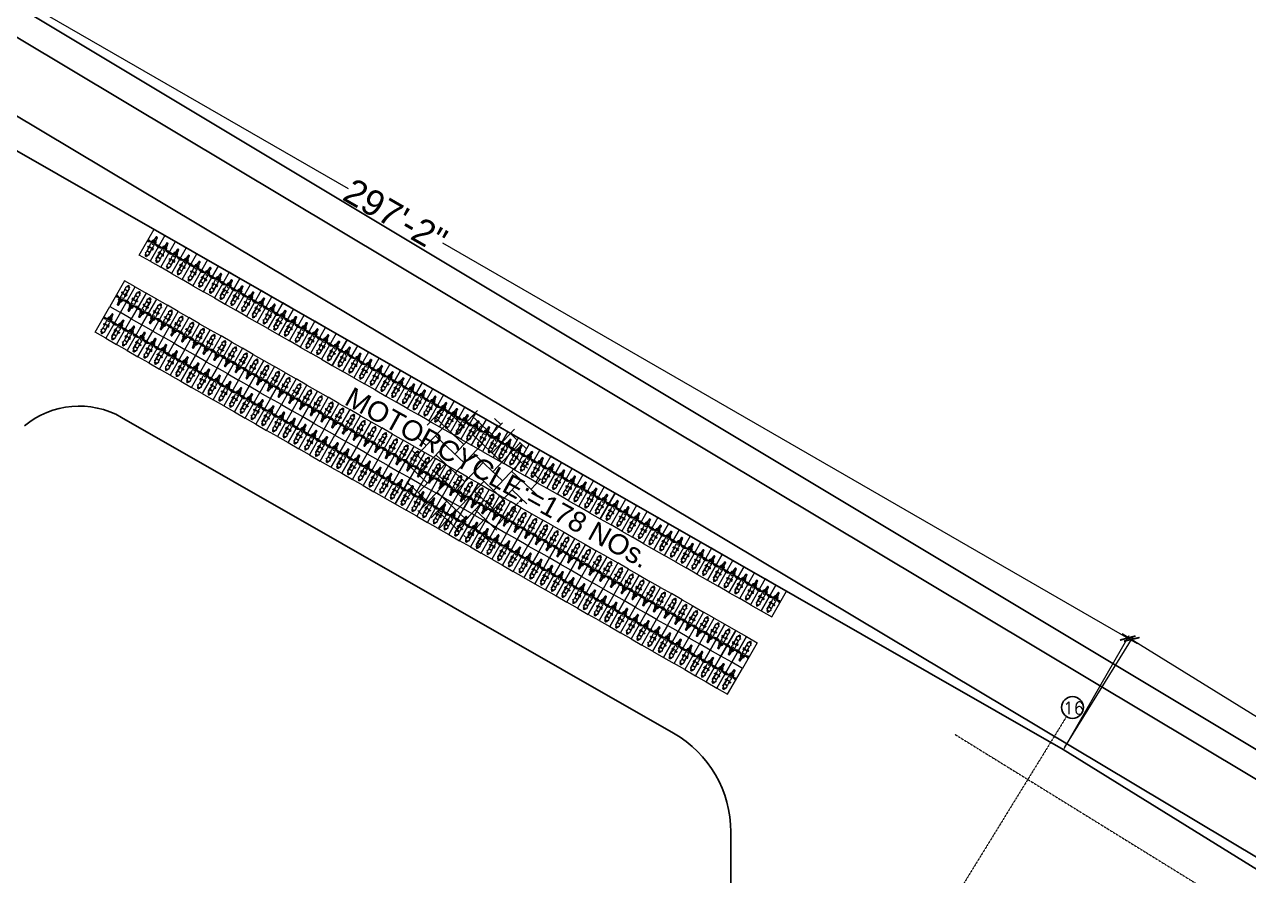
# Model space of a CAD drawing. Header units: inches. Extents: x -110725 to 51121, y 8404 to 44825.
# Drawn here: x 1878 to 4460, y 22561 to 24357 of the extents above; entities that cross this region are included whole.
import ezdxf

# ---------------------------------------------------------------- set-up
doc = ezdxf.new("R2010")
doc.units = ezdxf.units.IN
doc.header["$LTSCALE"] = 0.1
doc.header["$MEASUREMENT"] = 0
doc.linetypes.add('CENTER', pattern=[2, 1.25, -0.25, 0.25, -0.25])
doc.layers.get('0').update_dxf_attribs({"color": 1, "lineweight": 0})
doc.layers.get('Defpoints').update_dxf_attribs({"lineweight": 0})
for name, color, linetype in [('boundary', 6, 'Continuous'), ('building', 6, 'Continuous'), ('GFT', 4, 'Continuous'), ('GREEN BELT', 80, 'Continuous'), ('road', 8, 'Continuous')]:
    doc.layers.add(name, color=color, linetype=linetype)
for name, color, linetype, lineweight in [('CAR', 4, 'Continuous', 0), ('dim', 252, 'Continuous', 0), ('GRID', 8, 'CENTER', 0), ('HATCH', 5, 'Continuous', 5), ('TEXT', 3, 'Continuous', 0)]:
    doc.layers.add(name, color=color, linetype=linetype, lineweight=lineweight)
doc.styles.add('EHSAN', font='arial.ttf', dxfattribs={"height": 54})
doc.styles.add('ROMAND', font='romand.shx')
doc.styles.get("Standard").update_dxf_attribs({"font": 'arial.ttf'})
doc.dimstyles.new('DIM1', dxfattribs={"dimtxt": 54, "dimasz": 6, "dimexe": 6, "dimexo": 3, "dimgap": 1, "dimtad": 0, "dimzin": 0, "dimdsep": 46, "dimlunit": 4, "dimtxsty": 'EHSAN', "dimblk": 'ARCHTICK', "dimcen": 3, "dimdle": 6, "dimclrd": 4, "dimclre": 4, "dimclrt": 6, "dimadec": 0, "dimazin": 0, "dimtfac": 1, "dimtofl": 0, "dimtmove": 1, "dimatfit": 3, "dimldrblk": 'ARCHTICK', "dimfxl": 4, "dimtolj": 1, "dimtzin": 3, "dimlwd": -1, "dimlwe": -1, "dimarcsym": 0})

# ---------------------------------------------------------------- blocks, each defined once
blk = doc.blocks.new('_ArchTick')
at = {"color": 0, "linetype": 'ByBlock', "const_width": 0.15}
blk.add_lwpolyline([(-0.5, -0.5), (0.5, 0.5)], dxfattribs=at)
blk = doc.blocks.new('*D1985')
at = {"layer": 'Defpoints', "color": 0, "transparency": 16777216}
for p in [(4213.6, 23059.7), (4070.8, 22829.6), (7671.2, 20595.2, 1175.7)]:
    blk.add_point(p, dxfattribs=at)
at = {"layer": 'dim', "color": 4, "transparency": 16777216}
for p, q in [((4072.4, 22832.1), (4216.7, 23064.8)), ((4193.2, 23072.3), (5899.6, 22013.3)), ((7834.4, 20812.6), (6128, 21871.6)), ((7672.8, 20597.7), (7817.1, 20830.4))]:
    blk.add_line(p, q, dxfattribs=at)
at = {"layer": 'dim', "color": 4, "transparency": 16777216, "xscale": 24, "yscale": 24, "zscale": 24}
for p, rotation in [((4213.6, 23059.7), 148.1765203500402), ((7814, 20825.3), 328.1765203500402)]:
    blk.add_blockref('_ArchTick', p, dxfattribs=dict(at, rotation=rotation))
at = {"layer": 'dim', "color": 6, "transparency": 16777216, "insert": (6013.8, 21942.5), "char_height": 54, "attachment_point": 5, "rotation": 328.1765, "style": 'EHSAN'}
blk.add_mtext('\\A1;353\'-1{\\H1x;\\S1/2;}"', dxfattribs=at)
blk = doc.blocks.new('*D1986')
at = {"layer": 'Defpoints', "color": 0, "transparency": 16777216}
for p in [(1116, 24844.2), (980.2, 24608.8, 1175.7), (4069.3, 22827, 1175.7)]:
    blk.add_point(p, dxfattribs=at)
at = {"layer": 'dim', "color": 4, "transparency": 16777216}
for p, q in [((981.7, 24611.4), (1119, 24849.4)), ((1095.2, 24856.2), (2560.8, 24010.9)), ((4225.9, 23050.4), (2760.3, 23895.8)), ((4070.8, 22829.6), (4208.1, 23067.6))]:
    blk.add_line(p, q, dxfattribs=at)
at = {"layer": 'dim', "color": 4, "transparency": 16777216, "xscale": 24, "yscale": 24, "zscale": 24}
for p, rotation in [((1116, 24844.2), 150.0229745556265), ((4205.1, 23062.4), 330.0229745556264)]:
    blk.add_blockref('_ArchTick', p, dxfattribs=dict(at, rotation=rotation))
at = {"layer": 'dim', "color": 6, "transparency": 16777216, "insert": (2660.6, 23953.3), "char_height": 54, "attachment_point": 5, "rotation": 330.023, "style": 'EHSAN'}
blk.add_mtext('\\A1;297\'-2"', dxfattribs=at)
blk = doc.blocks.new('*X104')
at = {"color": 0}
for p, q in [((923.8, 1749), (924.5, 1749.7)), ((923.8, 1749.4), (924.1, 1749.7)), ((924.4, 1748.8), (923.8, 1749.4)), ((924.7, 1748.9), (923.9, 1749.6)), ((924, 1748.8), (924.7, 1749.5)), ((924.7, 1749.2), (924.3, 1749.7)), ((924.3, 1748.8), (924.7, 1749.2))]:
    blk.add_line(p, q, dxfattribs=at)
blk = doc.blocks.new('BICK 2')
h = blk.add_hatch()
h.set_pattern_fill('AR-HBONE', color=8, scale=0.15, angle=180, style=0)
h.set_pattern_definition([(225, (19574.7, -9784.29946), (-2e-16, -0.848528137), [1.8, -0.6]), (315, (19574.27574, -9784.7237), (-2e-16, -0.848528137), [1.8, -0.6])])
h.paths.add_polyline_path([(-16.2, -16.9, -0.357799), (-13.7, -16.9), (-13.7, -13, 0.45044), (-16.2, -13)])
at = {"color": 9}
for p, q in [((-30, 0), (0, 0)), ((0, 0), (0, -72)), ((-30, -72), (-30, 0)), ((0, -72), (-30, -72))]:
    blk.add_line(p, q, dxfattribs=at)
for p, q in [((-28.7, -29.7), (-29.2, -29.4)), ((-29.1, -28.9), (-27.7, -28.4)), ((-29.1, -28.9), (-27.7, -28.4)), ((-27.1, -29.2), (-28.5, -29.7)), ((-27.5, -28.4), (-27, -28.7)), ((-27.5, -28.5), (-27, -28.7)), ((-24.4, -29.7), (-24.2, -29.7)), ((-24.3, -29.5), (-24.3, -29.8)), ((-20.2, -25.5), (-20.2, -25.8)), ((-18.5, -25.5), (-20.2, -25.5)), ((-20.2, -25.8), (-18.5, -25.8)), ((-20.1, -25.2), (-20.1, -25.5)), ((-19.1, -26), (-17.7, -26)), ((-18.6, -25.2), (-18.6, -25.5)), ((-18.5, -25.5), (-18.5, -25.8)), ((-18.5, -25.6), (-17.7, -25.6)), ((-18.3, -26), (-18.3, -27.1)), ((-18.3, -27.9), (-18.2, -28.7)), ((-18.2, -22.7), (-18.2, -25.4)), ((-18, -22.4), (-18, -22.2)), ((-18, -28.6), (-18, -28.8)), ((-17.9, -22.2), (-17.4, -22.2)), ((-17.8, -28.4), (-17.8, -28.5)), ((-17.7, -23.1), (-17.7, -24.6)), ((-17.7, -24.7), (-17.7, -25.1)), ((-17.3, -22.2), (-17.1, -22.2)), ((-17.3, -22.4), (-17.3, -22.2)), ((-17.3, -28.8), (-17.3, -29)), ((-17.1, -22.5), (-17.1, -22.8)), ((-17.1, -28.7), (-17.1, -28.7)), ((-16.9, -18.1), (-16.9, -22.8)), ((-16.7, -14.1), (-16.7, -17.4)), ((-16.2, -13), (-16.2, -16.9)), ((-15.6, -26.7), (-15.9, -26.7)), ((-15.5, -26.4), (-15.8, -26.2)), ((-15.5, -27), (-15.8, -27.2)), ((-15.3, -26.1), (-15.4, -25.9)), ((-15.3, -27.3), (-15.4, -27.5)), ((-15, -26), (-15, -25.8)), ((-15, -26.7), (-14.6, -27.3)), ((-15, -27.4), (-15, -27.6)), ((-14.6, -26.1), (-14.5, -25.9)), ((-14.6, -27.3), (-14.5, -27.5)), ((-14.4, -26.4), (-14.2, -26.2)), ((-14.4, -27), (-14.2, -27.2)), ((-14.3, -26.7), (-14, -26.7)), ((-13.7, -13), (-13.7, -16.9)), ((-13.3, -14.1), (-13.3, -17.4)), ((-13, -18.1), (-13, -22.8)), ((-12.6, -22.2), (-12.8, -22.2)), ((-12.8, -22.5), (-12.8, -22.8)), ((-12.8, -28.7), (-12.8, -28.7)), ((-12.6, -22.4), (-12.6, -22.2)), ((-12.6, -28.8), (-12.6, -29)), ((-12, -22.2), (-12.5, -22.2)), ((-12.3, -23.1), (-12.3, -24.6)), ((-12.3, -24.7), (-12.3, -25.1)), ((-12.3, -24.7), (-12.3, -28.4)), ((-11.4, -25.6), (-12.3, -25.6)), ((-10.9, -26), (-12.3, -26)), ((-12.2, -28.4), (-12.2, -28.5)), ((-11.9, -22.4), (-11.9, -22.2)), ((-11.9, -28.6), (-11.9, -28.8)), ((-11.7, -22.7), (-11.7, -25.4)), ((-11.7, -27.9), (-11.7, -28.7)), ((-11.6, -25.6), (-11.6, -25.6)), ((-11.6, -26), (-11.6, -27.1)), ((-11.4, -25.2), (-11.4, -25.5)), ((-11.4, -25.5), (-9.8, -25.5)), ((-11.4, -25.5), (-11.4, -25.8)), ((-9.8, -25.8), (-11.4, -25.8)), ((-9.8, -25.2), (-9.8, -25.5)), ((-9.8, -25.5), (-9.8, -25.8)), ((-5.5, -29.7), (-5.8, -29.7)), ((-5.6, -29.5), (-5.6, -29.8)), ((-2.5, -28.4), (-2.9, -28.7)), ((-2.5, -28.5), (-2.9, -28.7)), ((-2.9, -29.2), (-1.5, -29.7)), ((-0.8, -28.9), (-2.2, -28.4)), ((-0.8, -28.9), (-2.2, -28.4)), ((-1.2, -29.7), (-0.8, -29.4)), ((-28.5, -32.1), (-25.3, -30.8)), ((-28.3, -32.9), (-28.5, -32.2)), ((-28.2, -32.9), (-25, -31.6)), ((-25.2, -30.6), (-25.3, -30.8)), ((-24.8, -31.1), (-25.1, -30.6)), ((-24.6, -31.6), (-25, -30.6)), ((-25, -30.7), (-24.9, -30.7)), ((-24.7, -31.7), (-24.9, -31.6)), ((-23.8, -29.8), (-24.8, -30.2)), ((-24.8, -31.1), (-24.6, -31.6)), ((-24.7, -31.5), (-24.6, -31.5)), ((-23.2, -31.3), (-24.2, -31.7)), ((-23, -30.9), (-23.4, -30)), ((-21.6, -43.6), (-22, -43.6)), ((-18.7, -43.7), (-22, -43.7)), ((-22, -44.2), (-22, -43.8)), ((-22, -44.2), (-22, -44.5)), ((-18.7, -44.6), (-22, -44.6)), ((-21.6, -44.7), (-22, -44.7)), ((-18.7, -43.5), (-21.8, -43.5)), ((-18.7, -44.8), (-21.8, -44.8)), ((-21.6, -43.6), (-21.6, -43.5)), ((-21.6, -44.8), (-21.6, -44.7)), ((-21.4, -43.6), (-21.4, -43.5)), ((-20.8, -43.6), (-21.4, -43.6)), ((-21.4, -44.8), (-21.4, -44.7)), ((-20.8, -44.7), (-21.4, -44.7)), ((-20.8, -43.6), (-20.8, -43.5)), ((-20.8, -44.8), (-20.8, -44.7)), ((-20.7, -43.6), (-20.7, -43.5)), ((-20.1, -43.6), (-20.7, -43.6)), ((-20.7, -44.8), (-20.7, -44.7)), ((-20.1, -44.7), (-20.7, -44.7)), ((-20.2, -59.5), (-20.2, -59.3)), ((-20.2, -59.3), (-19, -59.3)), ((-20.1, -43.6), (-20.1, -43.5)), ((-20.1, -44.8), (-20.1, -44.7)), ((-19.9, -43.6), (-19.9, -43.5)), ((-19.4, -43.6), (-19.9, -43.6)), ((-19.9, -44.8), (-19.9, -44.7)), ((-19.4, -44.7), (-19.9, -44.7)), ((-19.4, -43.6), (-19.4, -43.5)), ((-19.4, -44.8), (-19.4, -44.7)), ((-19.2, -41.9), (-19.2, -42.1)), ((-19.2, -43.6), (-19.2, -43.5)), ((-18.7, -43.6), (-19.2, -43.6)), ((-19.2, -44.8), (-19.2, -44.7)), ((-18.7, -44.7), (-19.2, -44.7)), ((-19.1, -42), (-19.1, -41.8)), ((-19.1, -59), (-19, -59)), ((-18.8, -53.8), (-18.8, -54.3)), ((-11.2, -54.3), (-18.8, -54.3)), ((-18.7, -44.2), (-18.7, -43.5)), ((-18.2, -43.9), (-18.7, -43.9)), ((-18.7, -44.2), (-18.7, -44.8)), ((-18.1, -44.4), (-18.7, -44.4)), ((-11.2, -53.8), (-18.7, -53.8)), ((-17.7, -43.9), (-18.1, -43.9)), ((-17.7, -44.4), (-18, -44.4)), ((-18, -44.6), (-17.7, -44.6)), ((-18, -44.9), (-17.8, -44.9)), ((-12.3, -43.9), (-11, -43.9)), ((-12.2, -44.4), (-11, -44.4)), ((-11, -43.5), (-11.4, -40.2)), ((-11.2, -53.8), (-11.2, -54.3)), ((-11, -44.2), (-11, -43.5)), ((-11, -43.5), (-7.9, -43.5)), ((-11, -43.6), (-11, -43.6)), ((-11, -43.6), (-10.5, -43.6)), ((-11, -43.7), (-7.7, -43.7)), ((-11, -44.2), (-11, -44.8)), ((-11, -44.6), (-7.7, -44.6)), ((-11, -44.7), (-10.5, -44.7)), ((-11, -44.8), (-7.9, -44.8)), ((-11, -59), (-11, -59)), ((-9.8, -59.3), (-11, -59.3)), ((-10.4, -48.3), (-10.9, -44.8)), ((-10.5, -43.6), (-10.5, -43.5)), ((-10.5, -44.8), (-10.5, -44.7)), ((-10.2, -59), (-10.4, -48.3)), ((-10.3, -43.6), (-10.3, -43.5)), ((-10.3, -43.6), (-9.8, -43.6)), ((-10.3, -44.8), (-10.3, -44.7)), ((-10.3, -44.7), (-9.8, -44.7)), ((-9.9, -40.7), (-9.9, -41.2)), ((-9.8, -43.6), (-9.8, -43.5)), ((-9.8, -44.8), (-9.8, -44.7)), ((-9.8, -59.6), (-9.8, -59.3)), ((-9.2, -40.5), (-9.6, -40.5)), ((-9.6, -41.5), (-9.2, -41.5)), ((-9.6, -43.6), (-9.6, -43.5)), ((-9.6, -43.6), (-9, -43.6)), ((-9.6, -44.8), (-9.6, -44.7)), ((-9.6, -44.7), (-9, -44.7)), ((-9, -43.6), (-9, -43.5)), ((-9, -44.8), (-9, -44.7)), ((-8.9, -41.2), (-8.9, -40.7)), ((-8.9, -43.6), (-8.9, -43.5)), ((-8.9, -43.6), (-8.3, -43.6)), ((-8.9, -44.8), (-8.9, -44.7)), ((-8.9, -44.7), (-8.3, -44.7)), ((-8.3, -43.6), (-8.3, -43.5)), ((-8.3, -44.8), (-8.3, -44.7)), ((-8.1, -43.6), (-8.1, -43.5)), ((-8.1, -43.6), (-7.7, -43.6)), ((-8.1, -44.8), (-8.1, -44.7)), ((-8.1, -44.7), (-7.7, -44.7)), ((-7.7, -44.2), (-7.7, -43.8)), ((-7.7, -44.2), (-7.7, -44.5)), ((-6.9, -30.9), (-6.5, -30)), ((-6.8, -31.3), (-5.7, -31.7)), ((-6.2, -29.8), (-5.1, -30.2)), ((-5.4, -31.6), (-5, -30.6)), ((-5.1, -31.1), (-5.3, -31.6)), ((-5.3, -31.5), (-5.3, -31.5)), ((-5.2, -31.7), (-5, -31.6)), ((-5.1, -31.1), (-4.9, -30.6)), ((-4.9, -30.7), (-5, -30.7)), ((-1.8, -32.9), (-5, -31.6)), ((-4.8, -30.6), (-4.7, -30.8)), ((-1.5, -32.1), (-4.7, -30.8)), ((-1.7, -32.9), (-1.4, -32.2)), ((-19, -59.5), (-20.2, -59.5)), ((-20.2, -59.8), (-20.2, -59.5)), ((-18.2, -63.8), (-18.2, -62.5)), ((-15, -63.5), (-17.9, -63.5)), ((-15, -64.1), (-17.9, -64.1)), ((-17.6, -63.5), (-17.6, -62.9)), ((-16.9, -64.7), (-16.9, -64.1)), ((-16.8, -64.8), (-16.8, -64.9)), ((-15, -64.9), (-16.8, -64.9)), ((-16.7, -64.9), (-16.7, -66.1)), ((-15, -64.5), (-16.6, -64.5)), ((-15, -66.3), (-16.6, -66.3)), ((-15, -63.5), (-12.1, -63.5)), ((-15, -64.1), (-12.1, -64.1)), ((-15, -64.5), (-13.5, -64.6)), ((-15, -64.9), (-13.2, -64.9)), ((-15, -66.3), (-13.5, -66.3)), ((-13.3, -64.9), (-13.3, -66.1)), ((-13.2, -64.8), (-13.2, -64.9)), ((-13.1, -64.7), (-13.1, -64.1)), ((-12.3, -63.5), (-12.3, -63)), ((-11.8, -63.8), (-11.8, -62.5)), ((-11, -59.5), (-9.8, -59.6)), ((-9.9, -59.8), (-9.9, -59.6))]:
    blk.add_line(p, q)
for points in [[(-27, -29.2), (-25.4, -29.7), (-24.9, -30.6)], [(-26.9, -29), (-25.2, -29.6), (-24.7, -30.5)], [(-24.7, -29.7), (-24.9, -29.8), (-25, -30), (-25, -30)], [(-24.7, -29.7), (-24.7, -29.8), (-24.7, -29.9), (-24.7, -30), (-24.7, -30.1), (-24.7, -30.1), (-24.7, -30.1), (-24.8, -30.2), (-24.8, -30.2)], [(-24.7, -29.7), (-24.7, -29.6), (-24.6, -29.5), (-24.6, -29.5), (-24.5, -29.5), (-24.4, -29.5), (-24.3, -29.4), (-24.3, -29.5), (-24.2, -29.5), (-24.1, -29.5), (-24.1, -29.5), (-24, -29.5), (-24, -29.6), (-23.9, -29.6), (-23.9, -29.7), (-23.8, -29.7), (-23.8, -29.8)], [(-23.9, -29.6), (-22, -28.6), (-19.8, -27.2)], [(-23.9, -29.7), (-22, -28.7), (-20.4, -27.7)], [(-20.2, -25.8), (-20.1, -25.8), (-20, -25.9), (-19.9, -26), (-19.8, -26), (-19.5, -26), (-19.3, -26)], [(-18.5, -25.8), (-18.6, -25.8), (-18.7, -25.9), (-18.8, -26), (-18.9, -26), (-19.2, -26), (-19.3, -26)], [(-18, -28.6), (-17.8, -28.4), (-17.7, -28.4)], [(-17.6, -29.2), (-17.9, -29.1), (-18, -28.8), (-17.8, -28.5), (-17.6, -28.6)], [(-17.4, -28.7), (-17.3, -29), (-17.6, -29.2)], [(-17.4, -28.7), (-17.3, -28.8)], [(-17.1, -22.5), (-17.1, -22.1), (-16.9, -20.6)], [(-17.1, -22.5), (-17.1, -22.8)], [(-12.8, -22.5), (-12.8, -22.1), (-13, -20.6)], [(-12.8, -22.5), (-12.8, -22.8)], [(-12.5, -28.7), (-12.6, -29), (-12.4, -29.2), (-12, -29.1), (-11.9, -28.8), (-12.2, -28.5), (-12.3, -28.6)], [(-12.6, -28.7), (-12.6, -28.8)], [(-11.9, -28.6), (-12.2, -28.4), (-12.3, -28.4)], [(-11.4, -25.8), (-11.4, -25.8), (-11.3, -25.9), (-11.2, -26), (-11, -26), (-10.8, -26), (-10.6, -26)], [(-9.8, -25.8), (-9.8, -25.8), (-9.9, -25.9), (-10, -26), (-10.2, -26), (-10.4, -26), (-10.6, -26)], [(-6, -29.6), (-7.9, -28.6), (-10.1, -27.2)], [(-6.1, -29.7), (-8, -28.7), (-9.5, -27.7)], [(-5.2, -29.7), (-5.2, -29.6), (-5.3, -29.5), (-5.4, -29.5), (-5.4, -29.5), (-5.5, -29.5), (-5.6, -29.4), (-5.7, -29.5), (-5.7, -29.5), (-5.8, -29.5), (-5.9, -29.5), (-5.9, -29.5), (-6, -29.6), (-6, -29.6), (-6.1, -29.7), (-6.1, -29.7), (-6.2, -29.8)], [(-5.2, -29.7), (-5.2, -29.8), (-5.3, -29.9), (-5.3, -30), (-5.3, -30.1), (-5.3, -30.1), (-5.2, -30.1), (-5.2, -30.2), (-5.1, -30.2)], [(-3, -29), (-4.7, -29.6), (-5.2, -30.5)], [(-5.2, -29.7), (-5.1, -29.8), (-4.9, -30), (-4.9, -30)], [(-3, -29.2), (-4.5, -29.7), (-5, -30.6)], [(-25.2, -30.1), (-25.4, -30.2), (-25.6, -30.3), (-25.8, -30.4), (-26, -30.4), (-26.3, -30.5), (-26.5, -30.5), (-26.8, -30.6), (-27, -30.6), (-27.2, -30.6), (-27.4, -30.6), (-27.6, -30.6), (-27.8, -30.6), (-27.9, -30.6), (-28.1, -30.6), (-28.2, -30.6), (-28.3, -30.5), (-28.3, -30.5), (-28.4, -30.5), (-28.4, -30.5), (-28.5, -30.5), (-28.5, -30.5), (-28.5, -30.5), (-28.5, -30.5), (-28.5, -30.6), (-28.5, -30.6), (-28.5, -30.6), (-28.5, -30.7), (-28.5, -30.7), (-28.4, -30.8), (-28.4, -30.8), (-28.3, -30.8), (-28.2, -30.8), (-28.1, -30.9), (-27.9, -30.9), (-27.8, -30.9), (-27.6, -30.9), (-27.4, -30.9), (-27.2, -30.9), (-27, -30.9), (-26.7, -30.9), (-26.4, -30.8), (-26.1, -30.8), (-25.8, -30.7), (-25.4, -30.6), (-25, -30.4)], [(-20.2, -59.3), (-20.2, -59.2), (-20.1, -59.1), (-20, -59.1), (-19.8, -59), (-19.6, -59), (-19.4, -59)], [(-19.1, -41.8), (-19.4, -41.8), (-19.6, -41.8), (-19.7, -41.8), (-19.8, -41.8), (-19.9, -41.8), (-19.9, -41.9), (-19.8, -41.9), (-19.8, -41.9), (-19.7, -41.9), (-19.6, -41.9), (-19.5, -41.9), (-19.4, -41.9), (-19.3, -41.9), (-19.2, -41.9), (-19.1, -41.9), (-19.1, -41.9)], [(-19.1, -42), (-18, -44), (-18, -45.3), (-18.9, -46.9), (-18.8, -47.6), (-19.5, -47.6), (-19.5, -46.8), (-18.9, -46.9)], [(-19, -59), (-19, -59), (-19.3, -59), (-19.4, -59)], [(-19.2, -42.1), (-18.1, -44), (-18.2, -45.3), (-19, -46.8), (-19, -46.8)], [(-18.8, -54.3), (-18.9, -56.3), (-19, -57.6), (-19, -58.9), (-19, -60), (-18.9, -61), (-18.6, -61.9), (-18.1, -62.5), (-17.4, -63.1), (-16.4, -63.4), (-15, -63.5)], [(-17.5, -43.5), (-18, -45.6), (-18.3, -47.7), (-18.5, -49.6), (-18.7, -51.4), (-18.8, -53.2), (-18.7, -53.8)], [(-11.2, -54.3), (-11.1, -56.3), (-11, -57.7), (-11, -58.9), (-11, -60), (-11.1, -61), (-11.4, -61.9), (-11.9, -62.6), (-12.6, -63.1), (-13.6, -63.4), (-15, -63.5)], [(-12.4, -43.5), (-12, -45.6), (-11.7, -47.7), (-11.4, -49.6), (-11.3, -51.5), (-11.2, -53.2), (-11.3, -53.8)], [(-9.9, -40.8), (-10.1, -40.8), (-10.4, -40.9), (-10.6, -41), (-10.9, -41.3), (-11.1, -41.6), (-11.2, -41.7)], [(-9.9, -41.2), (-10.1, -41.2), (-10.2, -41.2), (-10.4, -41.3), (-10.6, -41.5), (-10.8, -41.8), (-11.1, -42.3)], [(-11, -59), (-10.8, -59), (-10.7, -59)], [(-9.8, -59.3), (-9.9, -59.2), (-10, -59.1), (-10.1, -59.1), (-10.2, -59.1), (-10.5, -59), (-10.7, -59)], [(-4.7, -30.1), (-4.6, -30.2), (-4.4, -30.3), (-4.1, -30.4), (-3.9, -30.4), (-3.7, -30.5), (-3.4, -30.5), (-3.2, -30.6), (-3, -30.6), (-2.7, -30.6), (-2.5, -30.6), (-2.3, -30.6), (-2.2, -30.6), (-2, -30.6), (-1.9, -30.6), (-1.8, -30.6), (-1.7, -30.5), (-1.6, -30.5), (-1.6, -30.5), (-1.5, -30.5), (-1.5, -30.5), (-1.5, -30.5), (-1.4, -30.5), (-1.4, -30.5), (-1.4, -30.6), (-1.4, -30.6), (-1.4, -30.6), (-1.4, -30.7), (-1.5, -30.7), (-1.5, -30.8), (-1.6, -30.8), (-1.7, -30.8), (-1.8, -30.8), (-1.9, -30.9), (-2, -30.9), (-2.2, -30.9), (-2.3, -30.9), (-2.5, -30.9), (-2.7, -30.9), (-3, -30.9), (-3.2, -30.9), (-3.5, -30.8), (-3.8, -30.8), (-4.2, -30.7), (-4.6, -30.6), (-4.9, -30.4)], [(-16.2, -66.3), (-15.7, -67.1), (-15, -67.1)], [(-13.7, -66.3), (-14.3, -67.1), (-15, -67.1)]]:
    blk.add_lwpolyline(points)
for points in [[(-23.4, -30.1), (-22.7, -29.8, 0.088184), (-22.6, -29.7), (-19.8, -27.2, -0.186475), (-19.6, -27.1), (-17.7, -27.1)], [(-23.1, -30.8), (-22.3, -30.5, 0.089602), (-22.2, -30.5), (-19.5, -28, -0.187817), (-19.4, -27.9), (-17.7, -27.9)], [(-18.3, -25.6, -0.134956), (-18.3, -25.4, -0.106229), (-18.1, -25.3, -0.085212), (-17.9, -25.2, -0.074629), (-17.7, -25.1, -0.000386), (-17.7, -25.1, -0.085212)], [(-18.2, -22.7, -0.128062), (-18.2, -22.5, -0.106229), (-18.1, -22.4, -0.085212), (-17.9, -22.3, -0.074629), (-17.7, -22.3, -0.074629), (-17.4, -22.3, -0.085212), (-17.3, -22.4, -0.106229), (-17.1, -22.5, -0.128062), (-17.1, -22.7, -0.128062)], [(-18.2, -28.7, -0.128062), (-18.2, -28.6, -0.106229), (-18.1, -28.4, -0.085212), (-17.9, -28.4, -0.074629), (-17.7, -28.3, -0.074629)], [(-17.9, -29.1, -0.065943), (-18.1, -29, -0.106229), (-18.2, -28.9, -0.128062), (-18.2, -28.7, -0.128062)], [(-12.3, -26.3), (-12.3, -23.1, 0.414214), (-12.6, -22.8), (-15, -22.8), (-17.4, -22.8, 0.414214), (-17.7, -23.1)], [(-12.3, -27.9), (-12.3, -24.7, 0.414214), (-12.6, -24.4), (-15, -24.4), (-17.4, -24.4, 0.414214), (-17.7, -24.7)], [(-17.1, -28.7, -0.040595), (-17.1, -28.7, -0.128062), (-17.1, -28.9, -0.106229), (-17.3, -29, -0.085212), (-17.4, -29.1, -0.024362), (-17.5, -29.1, -0.074629)], [(-11.7, -22.7, 0.128062), (-11.8, -22.5, 0.106229), (-11.9, -22.4, 0.085212), (-12.1, -22.3, 0.074629), (-12.3, -22.3, 0.074629), (-12.5, -22.3, 0.085212), (-12.7, -22.4, 0.106229), (-12.8, -22.5, 0.128062), (-12.8, -22.7, 0.128062)], [(-12.8, -28.7, 0.040595), (-12.8, -28.7, 0.128062), (-12.8, -28.9, 0.106229), (-12.7, -29, 0.085212), (-12.5, -29.1, 0.024362), (-12.4, -29.1)], [(-11.6, -25.6, 0.128062), (-11.7, -25.4, 0.106229), (-11.8, -25.3, 0.085212), (-12, -25.2, 0.074629), (-12.3, -25.1, 0.000386), (-12.3, -25.1, 0.085212)], [(-6.6, -30.1), (-7.2, -29.8, -0.088184), (-7.3, -29.7), (-10.1, -27.2, 0.186475), (-10.3, -27.1), (-12.3, -27.1)], [(-6.9, -30.8), (-7.6, -30.5, -0.089602), (-7.7, -30.5), (-10.4, -28, 0.187817), (-10.6, -27.9), (-12.3, -27.9)], [(-11.7, -28.7, 0.128062), (-11.8, -28.6, 0.106229), (-11.9, -28.4, 0.085212), (-12.1, -28.4, 0.074629), (-12.3, -28.3)], [(-12, -29.1, 0.065943), (-11.9, -29, 0.106229), (-11.8, -28.9, 0.128062), (-11.7, -28.7, 0.128062)]]:
    blk.add_lwpolyline(points, format="xyb")
blk.add_lwpolyline([(-17.7, -25.1), (-17.7, -28.4, 0.414214), (-17.4, -28.7), (-15, -28.7), (-12.6, -28.7, 0.414214), (-12.3, -28.4), (-12.3, -25.1, 0.414214), (-12.6, -24.9), (-15, -24.9), (-17.4, -24.9, 0.414214)], format="xyb", close=True)
for points in [[(-16.5, -25.3), (-16.5, -25.7), (-17.2, -25.5)], [(-13.5, -25.3), (-13.5, -25.7), (-12.8, -25.5)]]:
    blk.add_lwpolyline(points, close=True)
for centre, radius in [((-24.3, -29.7), 0.124), ((-16.8, -28.1), 0.224), ((-15, -26.7), 0.973), ((-15, -26.7), 0.938), ((-15, -26.7), 0.0367), ((-5.6, -29.7), 0.124), ((-15, -33.1), 0.633), ((-15, -33.1), 0.667), ((-15, -33.1), 0.353), ((-15, -33.1), 0.213)]:
    blk.add_circle(centre, radius)
for centre, radius, start, end in [((-29.1, -29.2), 0.28, 109.6251, 175.3109), ((-29.1, -29.2), 0.28, 109.6251, 239.1993), ((-28.6, -29.4), 0.28, 239.1993, 290.1131), ((-27.6, -28.7), 0.28, 56.9045, 109.6251), ((-27.6, -28.6), 0.28, 56.9045, 109.6251), ((-27.2, -28.9), 0.28, 290.1131, 56.9045), ((-27.2, -29), 0.28, 4.6891, 56.9045), ((-19.9, -25.2), 0.263, 123.2495, 180), ((-19.3, -26), 1.22, 56.7505, 123.2495), ((-18.8, -25.2), 0.263, 0, 56.7505), ((-17.9, -22.2), 0.0699, 90, 180), ((-17.4, -22.2), 0.0699, 0, 90), ((-15, -18.4), 1.98, 8.7974, 171.2026), ((-15, -18.6), 1.98, 8.7974, 171.2026), ((-15, -14.1), 1.68, 0, 180), ((-12.5, -22.2), 0.0699, 90, 180), ((-12, -22.2), 0.0699, 0, 90), ((-11.1, -25.2), 0.263, 123.2495, 180), ((-10.6, -26), 1.22, 56.7505, 123.2495), ((-10.1, -25.2), 0.263, 0, 56.7505), ((-2.8, -28.9), 0.28, 123.0955, 249.8869), ((-2.8, -29), 0.28, 123.0955, 175.3109), ((-2.3, -28.6), 0.28, 70.3749, 123.0955), ((-2.3, -28.7), 0.28, 70.3749, 123.0955), ((-1.4, -29.4), 0.28, 249.8869, 300.8007), ((-0.9, -29.2), 0.28, 300.8007, 70.3749), ((-0.9, -29.2), 0.28, 4.6891, 70.3749), ((-28.5, -32.2), 0.0699, 112.0934, 202.0934), ((-28.2, -32.8), 0.0699, 202.0934, 292.0682), ((-25.3, -30.8), 0.0699, 292.0934, 338.8868), ((-25.1, -30.6), 0.0699, 22.0934, 158.8868), ((-24.8, -30.6), 0.135, 164.859, 69.0897), ((-24.7, -30.5), 0.28, 177.4296, 202.0934), ((-25, -31.7), 0.0699, 65.2746, 112.0679), ((-24.7, -30.5), 0.28, 112.0934, 125.8905), ((-24.8, -30.6), 0.135, 198.8427, 36.9374), ((-24.8, -30.6), 0.1, 207.3451, 27.3451), ((-24.7, -31.6), 0.0699, 245.2746, 22.0679), ((-24.3, -31.5), 0.28, 202.0934, 292.0679), ((-23.7, -30.1), 0.28, 22.0934, 112.0934), ((-23.3, -31), 0.28, 292.0679, 22.0934), ((-21.8, -43.8), 0.25, 90.0433, 180.0433), ((-21.8, -44.5), 0.25, 180.0433, 270.0433), ((-15.2, -45.5), 3.06, 85.5738, 138.5879), ((-14.7, -45.5), 3.06, 41.6153, 94.4262), ((-9.6, -40.7), 0.28, 90.0433, 180.0433), ((-9.6, -41.2), 0.28, 180.0433, 271.2894), ((-9.2, -40.7), 0.28, 0.0433, 90.0433), ((-9.2, -41.2), 0.28, 271.2894, 0.0433), ((-7.9, -43.8), 0.25, 0.0433, 90.0433), ((-7.9, -44.5), 0.25, 270.0433, 0.0433), ((-6.7, -31), 0.28, 157.9066, 247.9321), ((-6.3, -30.1), 0.28, 67.9066, 157.9066), ((-5.6, -31.5), 0.28, 247.9321, 337.9066), ((-5.1, -30.6), 0.135, 110.9103, 15.141), ((-5.1, -30.6), 0.135, 143.0626, 341.1573), ((-5.2, -31.6), 0.0699, 157.9321, 294.7254), ((-5.1, -30.6), 0.1, 152.6549, 332.6549), ((-5.2, -30.5), 0.28, 54.1095, 67.9066), ((-5.2, -30.5), 0.28, 337.9066, 2.5704), ((-5, -31.7), 0.0699, 67.9321, 114.7254), ((-4.8, -30.6), 0.0699, 21.1132, 157.9066), ((-4.6, -30.8), 0.0699, 201.1132, 247.9066), ((-1.8, -32.8), 0.0699, 247.9318, 337.9066), ((-1.5, -32.2), 0.0699, 337.9066, 67.9066), ((-19.9, -59.8), 0.263, 179.8971, 236.6476), ((-19.4, -59), 1.22, 236.6476, 291.7021), ((-17.9, -63.8), 0.28, 89.8971, 269.8971), ((-16.6, -64.8), 0.224, 89.8971, 179.8971), ((-16.5, -66.1), 0.224, 179.8971, 269.8971), ((-16.8, -63.5), 1.06, 279.4763, 325.5296), ((-13.3, -63.5), 1.06, 214.2646, 260.3179), ((-13.6, -66.1), 0.224, 269.8971, 359.8971), ((-13.5, -64.8), 0.224, 359.8971, 89.8971), ((-12.1, -63.8), 0.28, 269.8971, 89.8971), ((-10.7, -59), 1.22, 251.7308, 303.1466), ((-10.1, -59.8), 0.263, 303.1466, 359.8971)]:
    blk.add_arc(centre, radius, start, end)
for points in [[(-17.7, -43.9), (-19.4, -34.9), (-18.5, -30.4), (-16.6, -28.7)], [(-12.3, -43.9), (-10.5, -34.9), (-11.5, -30.4), (-13.3, -28.7)]]:
    blk.add_spline(points, degree=3)
at = {"extrusion": (0, 0, -1), "xscale": -1.119118922855427, "yscale": 1.119118922855705, "zscale": -1.119118922855427, "rotation": 89.95668755153847}
blk.add_blockref('*X104', (1967.8, 991.9), dxfattribs=at)

msp = doc.modelspace()

# ---------------------------------------------------------------- hatches: boundary and pattern name
at = {"layer": 'HATCH'}
h = msp.add_hatch(dxfattribs=at)
h.set_pattern_fill('AR-HBONE', color=251, scale=7, angle=1.75657996)
h.set_pattern_definition([(46.75658, (36671.642, 1036.645), (-1.213809, 39.579372), [84, -28]), (136.75658, (36690.825, 1057.042), (-1.213809, 39.579372), [84, -28])])
edge = h.paths.add_edge_path()
edge.add_line((2924.6436, 23496.01699), (2864.89104, 23527.83053))
edge.add_arc((2891.33002, 23505.46779), 34.6282, 139.77464007, 151.1933915)
edge.add_arc((2824.56586, 23502.02378), 41.61381, 28.92918698, 138.92918688)
edge.add_arc((2761.42575, 23516.64915), 34.21748, 21.81311166, 211.78334777)
edge.add_arc((2735.72541, 23457.15068), 41.61381, 94.66727255, 204.66727245)
edge.add_arc((2723.2628, 23406.78484), 41.61381, 127.53631534, 237.53631524)
edge.add_arc((2740.12987, 23357.71819), 41.61381, 160.40535813, 270.40535803)
edge.add_arc((2780.92624, 23325.66057), 41.61381, 193.27440091, 303.27440081)
edge.add_arc((2839.13664, 23287.6408), 35.52601, 174.7860364, 387.5008509)
edge.add_arc((2878.57973, 23344.89633), 41.61381, 259.01248649, 369.01248639)
edge.add_arc((2938.30812, 23380.29846), 34.36949, 237.17997101, 455.02361678)
edge.add_arc((2901.9809, 23439.46875), 41.61381, 323.1911014, 433.1911013)
edge.add_arc((2891.33002, 23505.46779), 34.6282, 310.92689678, 344.16176156)

# ---------------------------------------------------------------- linework, layer by layer
at = {"layer": 'boundary', "linetype": 'CENTER', "elevation": -26.09038}
msp.add_lwpolyline([(1524.90631, 24283.46768), (4068.89327, 22827.19774)], dxfattribs=at)
at = {"layer": 'building', "linetype": 'Continuous', "elevation": 1.07221}
msp.add_lwpolyline([(1524.90631, 24283.46768), (4069.27015, 22826.982), (7671.19468, 20595.17907), (7610.59252, 20283.36427), (1388.0528, 20285.00184)], dxfattribs=at)
at = {"layer": 'GFT'}
msp.add_circle((4088.67937, 22916.0069, 22.91185), 23.0918, dxfattribs=at)
at = {"layer": 'GREEN BELT', "linetype": 'Continuous'}
for p, q in [((3247.38872, 22861.54687), (2083.09766, 23528.02909)), ((3368.15721, 22653.25898), (3368.15721, 20875.2792))]:
    msp.add_line(p, q, dxfattribs=at)
for centre, radius, start, end in [((1993.67403, 23371.81317), 180, 60.21162085, 129.91806794), ((3128.15721, 22653.25898), 240, 0, 60.21162085)]:
    msp.add_arc(centre, radius, start, end, dxfattribs=at)
at = {"layer": 'GRID'}
for p, q in [((4075.91201, 22896.75186, 1.07221), (3712.38305, 22305.62064, 1.07221)), ((3840.67655, 22859.10676, 1.07221), (7411.40729, 20650.75952, 1.07221))]:
    msp.add_line(p, q, dxfattribs=at)
at = {"layer": 'road', "linetype": 'Continuous'}
for points, elevation in [([(9047.2707, 20083.63124), (8821.63366, 20218.94372), (-2747.1018, 27162.757)], 4.40796), ([(-2778.14453, 27109.72141), (8993.77831, 20058.33929)], 1.42961), ([(-2210.4013, 26513.70008), (-2128.10231, 26528.62687), (-1973.06227, 26477.02846), (-1771.00569, 26336.76517), (7378.72232, 20864.22481), (7990.44622, 20463.11896)], 3.21662)]:
    msp.add_lwpolyline(points, dxfattribs=dict(at, elevation=elevation))

# ---------------------------------------------------------------- block references
at = {"layer": 'CAR'}
for p, xscale, yscale, zscale, rotation in [((2173.99921, 23911.90348, -26.09038), 0.8685450909886325, 0.8685450909886325, 0.8685450909886325, 330.2116208530575), ((2173.99921, 23911.90348, -26.09038), -0.8685450909886325, 0.8685450909886325, 0.8685450909886325, 330.2116208530487), ((2219.22607, 23886.01399, -26.09038), 0.8685450909886325, 0.8685450909886325, 0.8685450909886325, 330.2116208530487), ((2219.22607, 23886.01399, -26.09038), -0.8685450909886325, 0.8685450909886325, 0.8685450909886325, 330.2116208530575), ((2264.45292, 23860.12451, -26.09038), 0.8685450909886325, 0.8685450909886325, 0.8685450909886325, 330.2116208530575), ((2264.45292, 23860.12451, -26.09038), -0.8685450909886325, 0.8685450909886325, 0.8685450909886325, 330.2116208530487), ((2309.67978, 23834.23502, -26.09038), 0.8685450909886325, 0.8685450909886325, 0.8685450909886325, 330.2116208530487), ((2309.67978, 23834.23502, -26.09038), -0.8685450909886325, 0.8685450909886325, 0.8685450909886325, 330.2116208530487), ((2080.79706, 23749.08679, -26.09038), -0.8685450909886322, 0.8685450909886324, 0.8685450909886325, 150.2116208529464), ((2332.29321, 23821.29028, -26.09038), -0.8685450909886325, 0.8685450909886325, 0.8685450909886325, 330.2116208530575), ((2377.52007, 23795.40079, -26.09038), 0.8685450909886325, 0.8685450909886325, 0.8685450909886325, 330.2116208530575), ((2080.79706, 23749.08679, -26.09038), 0.8685450909886326, 0.8685450909886326, 0.8685450909886326, 150.2116208529554), ((2126.02392, 23723.1973, -26.09038), -0.8685450909886325, 0.8685450909886324, 0.8685450909886325, 150.2116208529553), ((2377.52007, 23795.40079, -26.09038), -0.8685450909886325, 0.8685450909886325, 0.8685450909886325, 330.2116208530487), ((2422.74693, 23769.51131, -26.09038), 0.8685450909886325, 0.8685450909886325, 0.8685450909886325, 330.2116208530487), ((2080.79706, 23749.08679, -26.09038), 0.868545090988632, 0.868545090988632, 0.868545090988632, 330.2116208529289), ((2126.02392, 23723.1973, -26.09038), 0.8685450909886324, 0.8685450909886324, 0.8685450909886324, 150.2116208529465), ((2171.25078, 23697.30782, -26.09038), -0.8685450909886322, 0.8685450909886324, 0.8685450909886325, 150.2116208529464), ((2422.74693, 23769.51131, -26.09038), -0.8685450909886325, 0.8685450909886325, 0.8685450909886325, 330.2116208530487), ((2445.36035, 23756.56657, -26.09038), -0.8685450909886325, 0.8685450909886325, 0.8685450909886325, 330.2116208530575), ((2080.79706, 23749.08679, -26.09038), -0.8685450909886325, 0.8685450909886324, 0.8685450909886325, 330.21162085292), ((2126.02392, 23723.1973, -26.09038), 0.8685450909886325, 0.8685450909886325, 0.8685450909886325, 330.21162085292), ((2171.25078, 23697.30782, -26.09038), 0.8685450909886326, 0.8685450909886326, 0.8685450909886326, 150.2116208529554), ((2216.47764, 23671.41833, -26.09038), -0.8685450909886325, 0.8685450909886324, 0.8685450909886325, 150.2116208529553), ((2490.58721, 23730.67708, -26.09038), 0.8685450909886325, 0.8685450909886325, 0.8685450909886325, 330.2116208530575), ((2490.58721, 23730.67708, -26.09038), -0.8685450909886325, 0.8685450909886325, 0.8685450909886325, 330.2116208530487), ((2126.02392, 23723.1973, -26.09038), -0.868545090988632, 0.8685450909886324, 0.8685450909886325, 330.2116208529289), ((2171.25078, 23697.30782, -26.09038), 0.868545090988632, 0.868545090988632, 0.868545090988632, 330.2116208529289), ((2216.47764, 23671.41833, -26.09038), 0.8685450909886326, 0.8685450909886326, 0.8685450909886326, 150.2116208529554), ((2239.09106, 23658.47359, -26.09038), 0.8685450909886324, 0.8685450909886324, 0.8685450909886324, 150.2116208529465), ((2535.81407, 23704.78759, -26.09038), 0.8685450909886325, 0.8685450909886325, 0.8685450909886325, 330.2116208530487), ((2535.81407, 23704.78759, -26.09038), -0.8685450909886325, 0.8685450909886325, 0.8685450909886325, 330.2116208530487), ((2171.25078, 23697.30782, -26.09038), -0.8685450909886325, 0.8685450909886324, 0.8685450909886325, 330.21162085292), ((2216.47764, 23671.41833, -26.09038), 0.8685450909886325, 0.8685450909886325, 0.8685450909886325, 330.21162085292), ((2284.31792, 23632.58411, -26.09038), -0.8685450909886329, 0.8685450909886324, 0.8685450909886325, 150.2116208529241), ((2284.31792, 23632.58411, -26.09038), 0.8685450909886326, 0.8685450909886326, 0.8685450909886326, 150.2116208529554), ((2558.4275, 23691.84285, -26.09038), -0.8685450909886325, 0.8685450909886325, 0.8685450909886325, 330.2116208530575), ((2603.65436, 23665.95337, -26.09038), 0.8685450909886325, 0.8685450909886325, 0.8685450909886325, 330.2116208530575), ((2216.47764, 23671.41833, -26.09038), -0.8685450909886325, 0.8685450909886324, 0.8685450909886325, 330.21162085292), ((2239.09106, 23658.47359, -26.09038), -0.868545090988632, 0.8685450909886324, 0.8685450909886325, 330.2116208529289), ((2329.54478, 23606.69462, -26.09038), -0.8685450909886325, 0.8685450909886324, 0.8685450909886325, 150.2116208529553), ((2329.54478, 23606.69462, -26.09038), 0.8685450909886326, 0.8685450909886326, 0.8685450909886326, 150.2116208529554), ((2603.65436, 23665.95337, -26.09038), -0.8685450909886325, 0.8685450909886325, 0.8685450909886325, 330.2116208530487), ((2648.88121, 23640.06388, -26.09038), 0.8685450909886325, 0.8685450909886325, 0.8685450909886325, 330.2116208530487), ((2284.31792, 23632.58411, -26.09038), 0.8685450909886325, 0.8685450909886325, 0.8685450909886325, 330.2116208529513), ((2284.31792, 23632.58411, -26.09038), -0.8685450909886325, 0.8685450909886324, 0.8685450909886325, 330.21162085292), ((2352.15821, 23593.74988, -26.09038), 0.8685450909886324, 0.8685450909886324, 0.8685450909886324, 150.2116208529465), ((2397.38506, 23567.86039, -26.09038), -0.8685450909886322, 0.8685450909886324, 0.8685450909886325, 150.2116208529464), ((2648.88121, 23640.06388, -26.09038), -0.8685450909886325, 0.8685450909886325, 0.8685450909886325, 330.2116208530487), ((2671.49464, 23627.11914, -26.09038), -0.8685450909886325, 0.8685450909886325, 0.8685450909886325, 330.2116208530575), ((2329.54478, 23606.69462, -26.09038), 0.8685450909886325, 0.8685450909886325, 0.8685450909886325, 330.21162085292), ((2329.54478, 23606.69462, -26.09038), -0.8685450909886325, 0.8685450909886324, 0.8685450909886325, 330.21162085292), ((2397.38506, 23567.86039, -26.09038), 0.8685450909886326, 0.8685450909886326, 0.8685450909886326, 150.2116208529554), ((2442.61192, 23541.97091, -26.09038), -0.8685450909886325, 0.8685450909886324, 0.8685450909886325, 150.2116208529553), ((2716.7215, 23601.22965, -26.09038), 0.8685450909886325, 0.8685450909886325, 0.8685450909886325, 330.2116208530575), ((2716.7215, 23601.22965, -26.09038), -0.8685450909886325, 0.8685450909886325, 0.8685450909886325, 330.2116208530487), ((2352.15821, 23593.74988, -26.09038), -0.868545090988632, 0.8685450909886324, 0.8685450909886325, 330.2116208529289), ((2397.38506, 23567.86039, -26.09038), 0.868545090988632, 0.868545090988632, 0.868545090988632, 330.2116208529289), ((2442.61192, 23541.97091, -26.09038), 0.8685450909886326, 0.8685450909886326, 0.8685450909886326, 150.2116208529554), ((2465.22535, 23529.02617, -26.09038), 0.8685450909886324, 0.8685450909886324, 0.8685450909886324, 150.2116208529465), ((2761.94836, 23575.34017, -26.09038), 0.8685450909886325, 0.8685450909886325, 0.8685450909886325, 330.2116208530487), ((2761.94836, 23575.34017, -26.09038), -0.8685450909886325, 0.8685450909886325, 0.8685450909886325, 330.2116208530487), ((2397.38506, 23567.86039, -26.09038), -0.8685450909886325, 0.8685450909886324, 0.8685450909886325, 330.21162085292), ((2442.61192, 23541.97091, -26.09038), 0.8685450909886325, 0.8685450909886325, 0.8685450909886325, 330.21162085292), ((2510.45221, 23503.13668, -26.09038), -0.8685450909886322, 0.8685450909886324, 0.8685450909886325, 150.2116208529464), ((2510.45221, 23503.13668, -26.09038), 0.8685450909886326, 0.8685450909886326, 0.8685450909886326, 150.2116208529554), ((2784.56178, 23562.39543, -26.09038), -0.8685450909886325, 0.8685450909886325, 0.8685450909886325, 330.2116208530575), ((2829.78864, 23536.50594, -26.09038), 0.8685450909886325, 0.8685450909886325, 0.8685450909886325, 330.2116208530575), ((2442.61192, 23541.97091, -26.09038), -0.8685450909886325, 0.8685450909886324, 0.8685450909886325, 330.21162085292), ((2465.22535, 23529.02617, -26.09038), -0.868545090988632, 0.8685450909886324, 0.8685450909886325, 330.2116208529289), ((2555.67907, 23477.2472, -26.09038), -0.8685450909886325, 0.8685450909886324, 0.8685450909886325, 150.2116208529553), ((2555.67907, 23477.2472, -26.09038), 0.8685450909886326, 0.8685450909886326, 0.8685450909886326, 150.2116208529554), ((2829.78864, 23536.50594, -26.09038), -0.8685450909886325, 0.8685450909886325, 0.8685450909886325, 330.2116208530487), ((2875.0155, 23510.61646, -26.09038), 0.8685450909886325, 0.8685450909886325, 0.8685450909886325, 330.2116208530487), ((2510.45221, 23503.13668, -26.09038), 0.868545090988632, 0.868545090988632, 0.868545090988632, 330.2116208529289), ((2510.45221, 23503.13668, -26.09038), -0.8685450909886325, 0.8685450909886324, 0.8685450909886325, 330.21162085292), ((2578.29249, 23464.30245, -26.09038), 0.8685450909886324, 0.8685450909886324, 0.8685450909886324, 150.2116208529465), ((2623.51935, 23438.41297, -26.09038), -0.8685450909886322, 0.8685450909886324, 0.8685450909886325, 150.2116208529464), ((2875.0155, 23510.61646, -26.09038), -0.8685450909886325, 0.8685450909886325, 0.8685450909886325, 330.2116208530487), ((2897.62893, 23497.67171, -26.09038), -0.8685450909886325, 0.8685450909886325, 0.8685450909886325, 330.2116208530575), ((2555.67907, 23477.2472, -26.09038), 0.8685450909886325, 0.8685450909886325, 0.8685450909886325, 330.21162085292), ((2555.67907, 23477.2472, -26.09038), -0.8685450909886325, 0.8685450909886324, 0.8685450909886325, 330.21162085292), ((2623.51935, 23438.41297, -26.09038), 0.8685450909886326, 0.8685450909886326, 0.8685450909886326, 150.2116208529554), ((2668.74621, 23412.52348, -26.09038), -0.8685450909886325, 0.8685450909886324, 0.8685450909886325, 150.2116208529553), ((2942.85579, 23471.78223, -26.09038), 0.8685450909886325, 0.8685450909886325, 0.8685450909886325, 330.2116208530575), ((2942.85579, 23471.78223, -26.09038), -0.8685450909886325, 0.8685450909886325, 0.8685450909886325, 330.2116208530487), ((2578.29249, 23464.30245, -26.09038), -0.868545090988632, 0.8685450909886324, 0.8685450909886325, 330.2116208529289), ((2623.51935, 23438.41297, -26.09038), 0.868545090988632, 0.868545090988632, 0.868545090988632, 330.2116208529289), ((2668.74621, 23412.52348, -26.09038), 0.8685450909886326, 0.8685450909886326, 0.8685450909886326, 150.2116208529554), ((2691.35964, 23399.57874, -26.09038), 0.8685450909886324, 0.8685450909886324, 0.8685450909886324, 150.2116208529465), ((2988.08264, 23445.89274, -26.09038), 0.8685450909886325, 0.8685450909886325, 0.8685450909886325, 330.2116208530487), ((2988.08264, 23445.89274, -26.09038), -0.8685450909886325, 0.8685450909886325, 0.8685450909886325, 330.2116208530487), ((2623.51935, 23438.41297, -26.09038), -0.8685450909886325, 0.8685450909886324, 0.8685450909886325, 330.21162085292), ((2668.74621, 23412.52348, -26.09038), 0.8685450909886325, 0.8685450909886325, 0.8685450909886325, 330.21162085292), ((2736.5865, 23373.68925, -26.09038), -0.8685450909886322, 0.8685450909886324, 0.8685450909886325, 150.2116208529464), ((2736.5865, 23373.68925, -26.09038), 0.8685450909886326, 0.8685450909886326, 0.8685450909886326, 150.2116208529554), ((3010.69607, 23432.948, -26.09038), -0.8685450909886325, 0.8685450909886325, 0.8685450909886325, 330.2116208530575), ((3055.92293, 23407.05852, -26.09038), 0.8685450909886325, 0.8685450909886325, 0.8685450909886325, 330.2116208530575), ((2668.74621, 23412.52348, -26.09038), -0.8685450909886325, 0.8685450909886324, 0.8685450909886325, 330.21162085292), ((2691.35964, 23399.57874, -26.09038), -0.868545090988632, 0.8685450909886324, 0.8685450909886325, 330.2116208529289), ((2781.81335, 23347.79977, -26.09038), -0.8685450909886325, 0.8685450909886324, 0.8685450909886325, 150.2116208529553), ((2781.81335, 23347.79977, -26.09038), 0.8685450909886326, 0.8685450909886326, 0.8685450909886326, 150.2116208529554), ((3055.92293, 23407.05852, -26.09038), -0.8685450909886325, 0.8685450909886325, 0.8685450909886325, 330.2116208530487), ((3101.14979, 23381.16903, -26.09038), 0.8685450909886325, 0.8685450909886325, 0.8685450909886325, 330.2116208530487), ((2736.5865, 23373.68925, -26.09038), 0.868545090988632, 0.868545090988632, 0.868545090988632, 330.2116208529289), ((2736.5865, 23373.68925, -26.09038), -0.8685450909886325, 0.8685450909886324, 0.8685450909886325, 330.21162085292), ((2804.42678, 23334.85503, -26.09038), 0.8685450909886324, 0.8685450909886324, 0.8685450909886324, 150.2116208529465), ((2849.65364, 23308.96554, -26.09038), -0.8685450909886322, 0.8685450909886324, 0.8685450909886325, 150.2116208529464), ((3101.14979, 23381.16903, -26.09038), -0.8685450909886325, 0.8685450909886325, 0.8685450909886325, 330.2116208530487), ((3123.76321, 23368.22429, -26.09038), -0.8685450909886325, 0.8685450909886325, 0.8685450909886325, 330.2116208530575), ((2781.81335, 23347.79977, -26.09038), 0.8685450909886325, 0.8685450909886325, 0.8685450909886325, 330.21162085292), ((2781.81335, 23347.79977, -26.09038), -0.8685450909886325, 0.8685450909886324, 0.8685450909886325, 330.21162085292), ((2849.65364, 23308.96554, -26.09038), 0.8685450909886326, 0.8685450909886326, 0.8685450909886326, 150.2116208529554), ((2894.8805, 23283.07606, -26.09038), -0.8685450909886325, 0.8685450909886324, 0.8685450909886325, 150.2116208529553), ((3168.99007, 23342.3348, -26.09038), 0.8685450909886325, 0.8685450909886325, 0.8685450909886325, 330.2116208530575), ((3168.99007, 23342.3348, -26.09038), -0.8685450909886325, 0.8685450909886325, 0.8685450909886325, 330.2116208530487), ((2804.42678, 23334.85503, -26.09038), -0.868545090988632, 0.8685450909886324, 0.8685450909886325, 330.2116208529289), ((2849.65364, 23308.96554, -26.09038), 0.868545090988632, 0.868545090988632, 0.868545090988632, 330.2116208529289), ((2894.8805, 23283.07606, -26.09038), 0.8685450909886326, 0.8685450909886326, 0.8685450909886326, 150.2116208529554), ((2917.49392, 23270.13131, -26.09038), 0.8685450909886324, 0.8685450909886324, 0.8685450909886324, 150.2116208529465), ((3214.21693, 23316.44532, -26.09038), 0.8685450909886325, 0.8685450909886325, 0.8685450909886325, 330.2116208530487), ((3214.21693, 23316.44532, -26.09038), -0.8685450909886325, 0.8685450909886325, 0.8685450909886325, 330.2116208530487), ((2849.65364, 23308.96554, -26.09038), -0.8685450909886325, 0.8685450909886324, 0.8685450909886325, 330.21162085292), ((2894.8805, 23283.07606, -26.09038), 0.8685450909886325, 0.8685450909886325, 0.8685450909886325, 330.21162085292), ((2962.72078, 23244.24183, -26.09038), -0.8685450909886322, 0.8685450909886324, 0.8685450909886325, 150.2116208529464), ((2962.72078, 23244.24183, -26.09038), 0.8685450909886326, 0.8685450909886326, 0.8685450909886326, 150.2116208529554), ((3236.83036, 23303.50057, -26.09038), -0.8685450909886325, 0.8685450909886325, 0.8685450909886325, 330.2116208530575), ((3282.05722, 23277.61109, -26.09038), 0.8685450909886325, 0.8685450909886325, 0.8685450909886325, 330.2116208530575), ((2894.8805, 23283.07606, -26.09038), -0.8685450909886325, 0.8685450909886324, 0.8685450909886325, 330.21162085292), ((2917.49392, 23270.13131, -26.09038), -0.868545090988632, 0.8685450909886324, 0.8685450909886325, 330.2116208529289), ((2985.33421, 23231.29709, -26.09038), 0.8685450909886326, 0.8685450909886326, 0.8685450909886326, 150.2116208529554), ((3007.94764, 23218.35234, -26.09038), 0.8685450909886326, 0.8685450909886326, 0.8685450909886326, 150.2116208529554), ((3282.05722, 23277.61109, -26.09038), -0.8685450909886325, 0.8685450909886325, 0.8685450909886325, 330.2116208530487), ((3327.28407, 23251.7216, -26.09038), 0.8685450909886325, 0.8685450909886325, 0.8685450909886325, 330.2116208530487), ((2962.72078, 23244.24183, -26.09038), 0.868545090988632, 0.868545090988632, 0.868545090988632, 330.2116208529289), ((2962.72078, 23244.24183, -26.09038), -0.8685450909886325, 0.8685450909886324, 0.8685450909886325, 330.21162085292), ((3030.56107, 23205.4076, -26.09038), 0.8685450909886324, 0.8685450909886324, 0.8685450909886324, 150.2116208529465), ((3075.78793, 23179.51812, -26.09038), -0.8685450909886322, 0.8685450909886324, 0.8685450909886325, 150.2116208529464), ((3327.28407, 23251.7216, -26.09038), -0.8685450909886325, 0.8685450909886325, 0.8685450909886325, 330.2116208530487), ((3349.8975, 23238.77686, -26.09038), -0.8685450909886325, 0.8685450909886325, 0.8685450909886325, 330.2116208530575), ((2985.33421, 23231.29709, -26.09038), -0.8685450909886325, 0.8685450909886324, 0.8685450909886325, 330.21162085292), ((3007.94764, 23218.35234, -26.09038), -0.8685450909886325, 0.8685450909886324, 0.8685450909886325, 330.21162085292), ((3075.78793, 23179.51812, -26.09038), 0.8685450909886326, 0.8685450909886326, 0.8685450909886326, 150.2116208529554), ((3121.01478, 23153.62863, -26.09038), -0.8685450909886325, 0.8685450909886324, 0.8685450909886325, 150.2116208529553), ((3395.12436, 23212.88738, -26.09038), 0.8685450909886325, 0.8685450909886325, 0.8685450909886325, 330.2116208530575), ((3395.12436, 23212.88738, -26.09038), -0.8685450909886325, 0.8685450909886325, 0.8685450909886325, 330.2116208530487), ((3030.56107, 23205.4076, -26.09038), -0.868545090988632, 0.8685450909886324, 0.8685450909886325, 330.2116208529289), ((3075.78793, 23179.51812, -26.09038), 0.868545090988632, 0.868545090988632, 0.868545090988632, 330.2116208529289), ((3121.01478, 23153.62863, -26.09038), 0.8685450909886326, 0.8685450909886326, 0.8685450909886326, 150.2116208529554), ((3143.62821, 23140.68389, -26.09038), 0.8685450909886324, 0.8685450909886324, 0.8685450909886324, 150.2116208529465), ((3440.35122, 23186.99789, -26.09038), 0.8685450909886325, 0.8685450909886325, 0.8685450909886325, 330.2116208530487), ((3440.35122, 23186.99789, -26.09038), -0.8685450909886325, 0.8685450909886325, 0.8685450909886325, 330.2116208530487), ((3075.78793, 23179.51812, -26.09038), -0.8685450909886325, 0.8685450909886324, 0.8685450909886325, 330.21162085292), ((3121.01478, 23153.62863, -26.09038), 0.8685450909886325, 0.8685450909886325, 0.8685450909886325, 330.21162085292), ((3188.85507, 23114.7944, -26.09038), -0.8685450909886322, 0.8685450909886324, 0.8685450909886325, 150.2116208529464), ((3188.85507, 23114.7944, -26.09038), 0.8685450909886326, 0.8685450909886326, 0.8685450909886326, 150.2116208529554), ((3462.96465, 23174.05315, -26.09038), -0.8685450909886325, 0.8685450909886325, 0.8685450909886325, 330.2116208530575), ((3121.01478, 23153.62863, -26.09038), -0.8685450909886325, 0.8685450909886324, 0.8685450909886325, 330.21162085292), ((3143.62821, 23140.68389, -26.09038), -0.868545090988632, 0.8685450909886324, 0.8685450909886325, 330.2116208529289), ((3234.08193, 23088.90492, -26.09038), -0.8685450909886325, 0.8685450909886324, 0.8685450909886325, 150.2116208529553), ((3234.08193, 23088.90492, -26.09038), 0.8685450909886326, 0.8685450909886326, 0.8685450909886326, 150.2116208529554), ((3188.85507, 23114.7944, -26.09038), 0.868545090988632, 0.868545090988632, 0.868545090988632, 330.2116208529289), ((3188.85507, 23114.7944, -26.09038), -0.8685450909886325, 0.8685450909886324, 0.8685450909886325, 330.21162085292), ((3256.69536, 23075.96018, -26.09038), 0.8685450909886324, 0.8685450909886324, 0.8685450909886324, 150.2116208529465), ((3301.92221, 23050.07069, -26.09038), -0.8685450909886322, 0.8685450909886324, 0.8685450909886325, 150.2116208529464), ((3234.08193, 23088.90492, -26.09038), 0.8685450909886325, 0.8685450909886325, 0.8685450909886325, 330.21162085292), ((3234.08193, 23088.90492, -26.09038), -0.8685450909886325, 0.8685450909886324, 0.8685450909886325, 330.21162085292), ((3301.92221, 23050.07069, -26.09038), 0.8685450909886326, 0.8685450909886326, 0.8685450909886326, 150.2116208529554), ((3324.53564, 23037.12595, -26.09038), 0.8685450909886326, 0.8685450909886326, 0.8685450909886326, 150.2116208529554), ((3256.69536, 23075.96018, -26.09038), -0.868545090988632, 0.8685450909886324, 0.8685450909886325, 330.2116208529289), ((3301.92221, 23050.07069, -26.09038), 0.868545090988632, 0.868545090988632, 0.868545090988632, 330.2116208529289), ((3347.14907, 23024.1812, -26.09038), 0.8685450909886326, 0.8685450909886326, 0.8685450909886326, 150.2116208529554), ((3369.7625, 23011.23646, -26.09038), 0.8685450909886324, 0.8685450909886324, 0.8685450909886324, 150.2116208529465), ((3301.92221, 23050.07069, -26.09038), -0.8685450909886325, 0.8685450909886324, 0.8685450909886325, 330.21162085292), ((3324.53564, 23037.12595, -26.09038), -0.8685450909886325, 0.8685450909886324, 0.8685450909886325, 330.21162085292), ((3347.14907, 23024.1812, -26.09038), -0.8685450909886325, 0.8685450909886324, 0.8685450909886325, 330.21162085292), ((3369.7625, 23011.23646, -26.09038), -0.868545090988632, 0.8685450909886324, 0.8685450909886325, 330.2116208529289)]:
    msp.add_blockref('BICK 2', p, dxfattribs=dict(at, xscale=xscale, yscale=yscale, zscale=zscale, rotation=rotation))

# ---------------------------------------------------------------- texts
at = {"layer": 'GFT', "insert": (4068.31766, 22927.88152, 22.91185), "char_height": 26.4, "attachment_point": 1, "style": 'ROMAND'}
msp.add_mtext_dynamic_manual_height_columns('{\\Fsimplex|c0;16}', width=49.9852977, gutter_width=101.66862, heights=[0], dxfattribs=at)
at = {"layer": 'TEXT', "lineweight": 25}
msp.add_text('MOTORCYCLE:=178 NOs.', height=42.5130152, rotation=331.09027268, dxfattribs=at).set_placement((2550.36589, 23556.65202, -12128.07745))

# ---------------------------------------------------------------- dimensions: what is measured, and where the dimension line sits
at = {"layer": 'dim'}
for base, p1, p2, angle, picture, middle in [((1116.0318, 24844.24306, -1174.66297), (4069.27015, 22826.982, 1.07221), (980.22114, 24608.79412, 1.07221), 150.02297456, '*D1986', (2660.5563, 23953.33699, -1174.66297)), ((4213.5516, 23059.65468, -1174.66297), (7671.19468, 20595.17907, 1.07221), (4070.76911, 22829.58067, -1174.66297), 148.17652035, '*D1985', (6013.76438, 21942.45388, -1174.66297))]:
    dim = msp.add_linear_dim(base=base, p1=p1, p2=p2, angle=angle, dimstyle='DIM1', override={"dimtxt": 36, "dimasz": 24, "dimdle": 24}, dxfattribs=at)
    dim.commit()
    dim.dimension.update_dxf_attribs({"geometry": picture, "text_midpoint": middle, "dimtype": 161})

doc.saveas('drawing.dxf')
